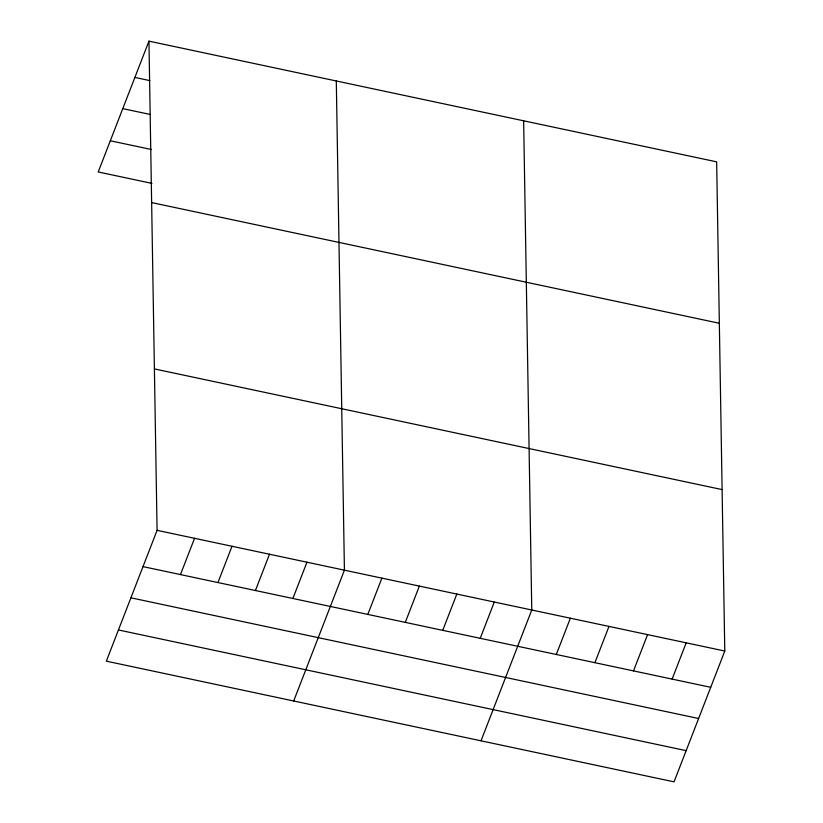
<?xml version="1.0" encoding="UTF-8"?>
<svg xmlns="http://www.w3.org/2000/svg" width="823" height="823" viewBox="0 0 823 823"><rect width="100%" height="100%" fill="white"/><g stroke="black" fill="none" stroke-linecap="round" stroke-linejoin="round"><path stroke-width="1.23" d="M148.953 41.15L157.08 530.341L106.342 661.157L674.047 781.85L724.785 651.034L716.658 161.843L148.953 41.15L98.215 171.966L151.916 183.385M180.474 574.588L194.547 538.304M217.941 582.55L232.014 546.266M255.418 590.523L269.491 554.239M292.885 598.486L306.958 562.202M293.688 700.99L344.426 570.164L336.298 80.973M367.819 614.411L381.893 578.137M405.286 622.383L419.36 586.099M442.753 630.346L456.827 594.062M480.231 638.309L494.304 602.025M481.023 740.813L531.771 609.997L523.644 120.806M556.297 654.48L570.37 618.196M594.906 662.69L608.979 626.406M633.504 670.899L647.578 634.615M672.113 679.109L686.187 642.825M134.879 77.434L149.868 80.623M122.781 108.626L150.259 114.469M110.313 140.774L151.525 149.539M151.638 202.581L719.343 323.274M154.395 368.91L722.11 489.592M157.08 530.341L724.785 651.034M143.007 566.625L710.712 687.308M130.908 597.817L698.614 718.51M118.44 629.965L686.145 750.648"/></g></svg>
